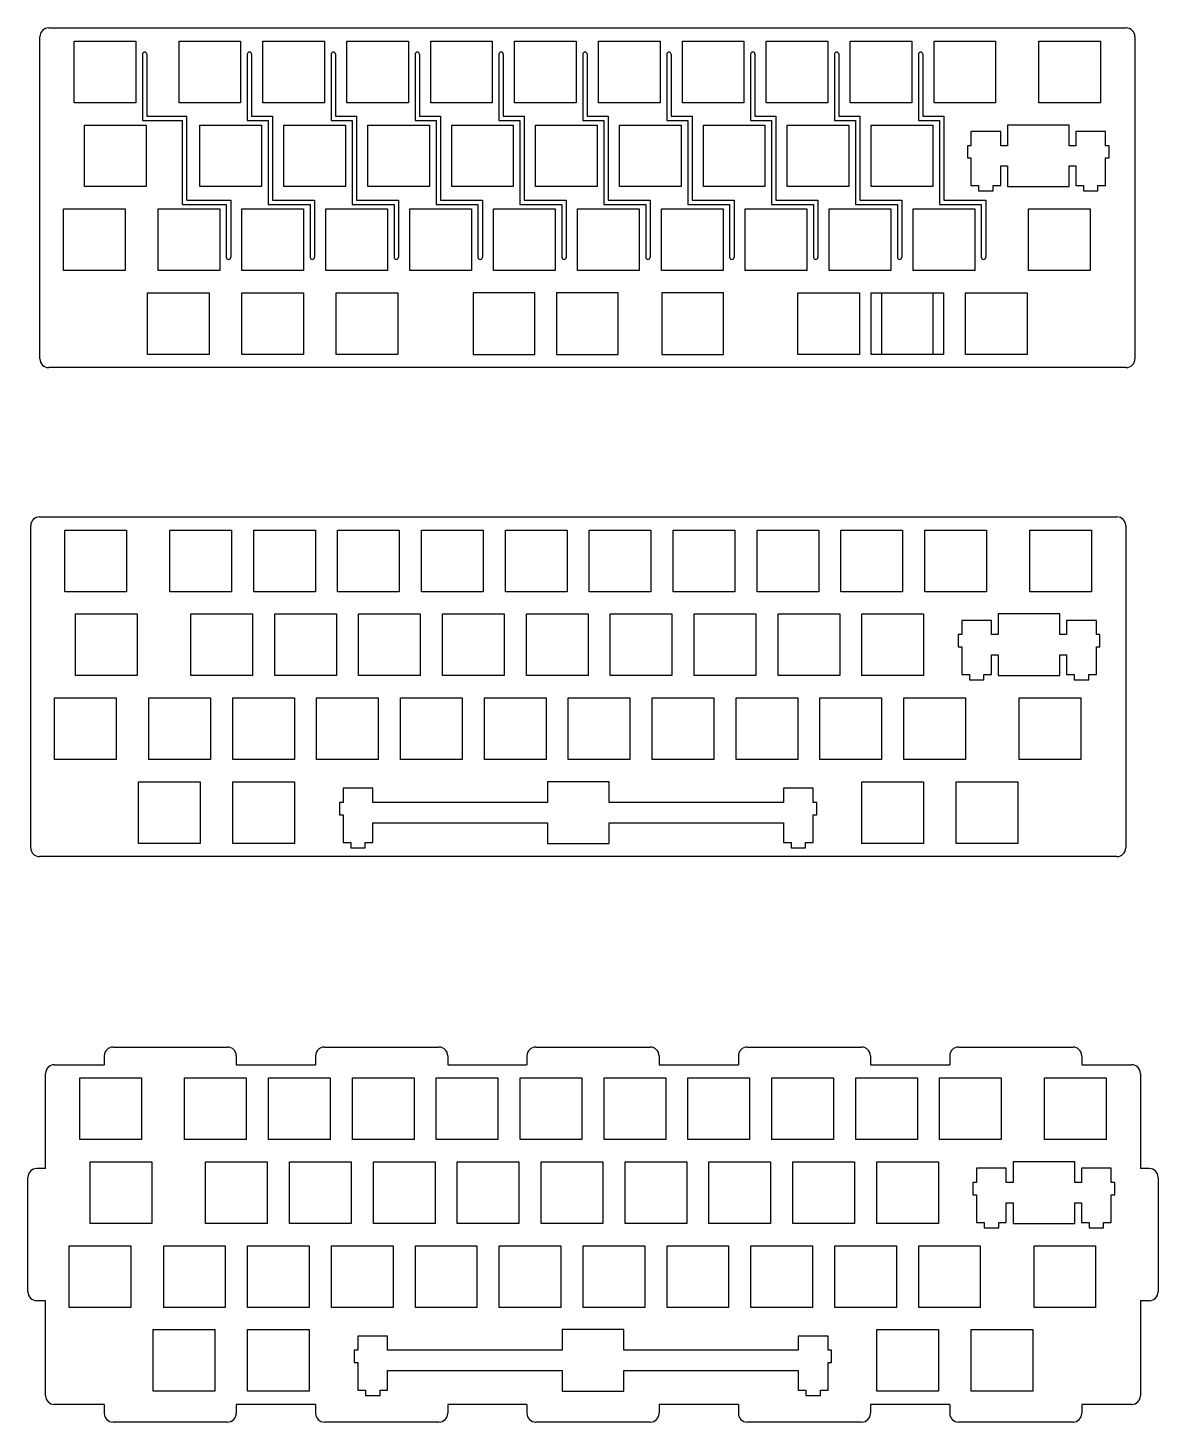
# Model space of a CAD drawing. Extents: x -8 to 251, y -550 to 186.
# Drawn here: x -7.8 to 248.9, y -550.4 to -233.8 of the extents above; entities that cross this region are included whole.
import ezdxf

# ---------------------------------------------------------------- set-up
doc = ezdxf.new("R2010")
doc.units = 0
doc.header["$MEASUREMENT"] = 0

msp = doc.modelspace()

# ---------------------------------------------------------------- linework, layer by layer
at = {"color": 0}
for p, q in [((-3.07, -233.78), (241.59, -233.78)), ((-5.07, -308.92), (-5.07, -235.78)), ((2.71, -236.78), (16.71, -236.78)), ((2.71, -250.77), (2.71, -236.78)), ((16.71, -236.78), (16.71, -250.77)), ((26.53, -236.78), (40.52, -236.78)), ((26.53, -250.77), (26.53, -236.78)), ((40.52, -236.78), (40.52, -250.77)), ((45.58, -236.78), (59.57, -236.78)), ((45.58, -250.77), (45.58, -236.78)), ((59.57, -236.78), (59.57, -250.77)), ((64.63, -236.78), (78.62, -236.78)), ((64.63, -250.77), (64.63, -236.78)), ((78.62, -236.78), (78.62, -250.77)), ((83.68, -236.78), (97.67, -236.78)), ((83.68, -250.77), (83.68, -236.78)), ((97.67, -236.78), (97.67, -250.77)), ((102.73, -236.78), (116.72, -236.78)), ((102.73, -250.77), (102.73, -236.78)), ((116.72, -236.78), (116.72, -250.77)), ((121.78, -236.78), (135.77, -236.78)), ((121.78, -250.77), (121.78, -236.78)), ((135.77, -236.78), (135.77, -250.77)), ((140.83, -236.78), (154.82, -236.78)), ((140.83, -250.77), (140.83, -236.78)), ((154.82, -236.78), (154.82, -250.77)), ((159.88, -236.78), (173.87, -236.78)), ((159.88, -250.77), (159.88, -236.78)), ((173.87, -236.78), (173.87, -250.77)), ((178.93, -236.78), (192.92, -236.78)), ((178.93, -250.77), (178.93, -236.78)), ((192.92, -236.78), (192.92, -250.77)), ((197.98, -236.78), (211.97, -236.78)), ((197.98, -250.77), (197.98, -236.78)), ((211.97, -236.78), (211.97, -250.77)), ((221.79, -236.78), (235.79, -236.78)), ((221.79, -250.77), (221.79, -236.78)), ((235.79, -236.78), (235.79, -250.77)), ((243.59, -235.78), (243.59, -308.92)), ((18.21, -239.78), (18.21, -254.83)), ((19.21, -239.78), (19.21, -253.83)), ((42.02, -239.78), (42.02, -254.83)), ((43.02, -239.78), (43.02, -253.83)), ((61.07, -239.78), (61.07, -254.83)), ((62.07, -239.78), (62.07, -253.83)), ((80.12, -239.78), (80.12, -254.83)), ((81.12, -239.78), (81.12, -253.83)), ((99.17, -239.78), (99.17, -254.83)), ((100.17, -239.78), (100.17, -253.83)), ((118.22, -239.78), (118.22, -254.83)), ((119.22, -239.78), (119.22, -253.83)), ((137.27, -239.78), (137.27, -254.83)), ((138.27, -239.78), (138.27, -253.83)), ((156.32, -239.78), (156.32, -254.83)), ((157.32, -239.78), (157.32, -253.83)), ((175.37, -239.78), (175.37, -254.83)), ((176.37, -239.78), (176.37, -253.83)), ((194.42, -239.78), (194.42, -254.83)), ((195.42, -239.78), (195.42, -253.83)), ((16.71, -250.77), (2.71, -250.77)), ((40.52, -250.77), (26.53, -250.77)), ((59.57, -250.77), (45.58, -250.77)), ((78.62, -250.77), (64.63, -250.77)), ((97.67, -250.77), (83.68, -250.77)), ((116.72, -250.77), (102.73, -250.77)), ((135.77, -250.77), (121.78, -250.77)), ((154.82, -250.77), (140.83, -250.77)), ((173.87, -250.77), (159.88, -250.77)), ((192.92, -250.77), (178.93, -250.77)), ((211.97, -250.77), (197.98, -250.77)), ((235.79, -250.77), (221.79, -250.77)), ((5.09, -255.83), (19.09, -255.83)), ((5.09, -269.82), (5.09, -255.83)), ((18.21, -254.83), (27.29, -254.83)), ((19.09, -255.83), (19.09, -269.82)), ((19.21, -253.83), (28.29, -253.83)), ((27.29, -273.88), (27.29, -254.83)), ((28.29, -272.88), (28.29, -253.83)), ((31.29, -255.83), (45.29, -255.83)), ((31.29, -269.82), (31.29, -255.83)), ((42.02, -254.83), (46.79, -254.83)), ((43.02, -253.83), (47.79, -253.83)), ((45.29, -255.83), (45.29, -269.82)), ((46.79, -254.83), (46.79, -273.88)), ((47.79, -253.83), (47.79, -272.88)), ((50.34, -255.83), (64.34, -255.83)), ((50.34, -269.82), (50.34, -255.83)), ((61.07, -254.83), (65.84, -254.83)), ((62.07, -253.83), (66.84, -253.83)), ((64.34, -255.83), (64.34, -269.82)), ((65.84, -254.83), (65.84, -273.88)), ((66.84, -253.83), (66.84, -272.88)), ((69.39, -255.83), (83.39, -255.83)), ((69.39, -269.82), (69.39, -255.83)), ((80.12, -254.83), (84.89, -254.83)), ((81.12, -253.83), (85.89, -253.83)), ((83.39, -255.83), (83.39, -269.82)), ((84.89, -254.83), (84.89, -273.88)), ((85.89, -253.83), (85.89, -272.88)), ((88.44, -255.83), (102.44, -255.83)), ((88.44, -269.82), (88.44, -255.83)), ((99.17, -254.83), (103.94, -254.83)), ((100.17, -253.83), (104.94, -253.83)), ((102.44, -255.83), (102.44, -269.82)), ((103.94, -254.83), (103.94, -273.88)), ((104.94, -253.83), (104.94, -272.88)), ((107.49, -255.83), (121.49, -255.83)), ((107.49, -269.82), (107.49, -255.83)), ((118.22, -254.83), (122.99, -254.83)), ((119.22, -253.83), (123.99, -253.83)), ((121.49, -255.83), (121.49, -269.82)), ((122.99, -254.83), (122.99, -273.88)), ((123.99, -253.83), (123.99, -272.88)), ((126.54, -255.83), (140.54, -255.83)), ((126.54, -269.82), (126.54, -255.83)), ((137.27, -254.83), (142.04, -254.83)), ((138.27, -253.83), (143.04, -253.83)), ((140.54, -255.83), (140.54, -269.82)), ((142.04, -254.83), (142.04, -273.88)), ((143.04, -253.83), (143.04, -272.88)), ((145.59, -255.83), (159.59, -255.83)), ((145.59, -269.82), (145.59, -255.83)), ((156.32, -254.83), (161.09, -254.83)), ((157.32, -253.83), (162.09, -253.83)), ((159.59, -255.83), (159.59, -269.82)), ((161.09, -254.83), (161.09, -273.88)), ((162.09, -253.83), (162.09, -272.88)), ((164.64, -255.83), (178.64, -255.83)), ((164.64, -269.82), (164.64, -255.83)), ((175.37, -254.83), (180.14, -254.83)), ((176.37, -253.83), (181.14, -253.83)), ((178.64, -255.83), (178.64, -269.82)), ((180.14, -254.83), (180.14, -273.88)), ((181.14, -253.83), (181.14, -272.88)), ((183.69, -255.83), (197.69, -255.83)), ((183.69, -269.82), (183.69, -255.83)), ((194.42, -254.83), (199.19, -254.83)), ((195.42, -253.83), (200.19, -253.83)), ((197.69, -255.83), (197.69, -269.82)), ((199.19, -254.83), (199.19, -273.88)), ((200.19, -253.83), (200.19, -272.88)), ((214.64, -255.83), (214.64, -260.53)), ((228.64, -255.83), (214.64, -255.83)), ((228.64, -260.53), (228.64, -255.83)), ((213.12, -257.3), (206.37, -257.3)), ((206.37, -257.3), (206.37, -260.53)), ((213.12, -260.53), (213.12, -257.3)), ((236.92, -257.3), (230.17, -257.3)), ((230.17, -257.3), (230.17, -260.53)), ((236.92, -260.53), (236.92, -257.3)), ((206.37, -260.53), (205.54, -260.53)), ((205.54, -260.53), (205.54, -263.32)), ((214.64, -260.53), (213.12, -260.53)), ((230.17, -260.53), (228.64, -260.53)), ((237.74, -260.53), (236.92, -260.53)), ((237.74, -263.32), (237.74, -260.53)), ((205.54, -263.32), (206.37, -263.32)), ((206.37, -263.32), (206.37, -269.59)), ((213.12, -269.59), (213.12, -265.13)), ((213.12, -265.13), (214.64, -265.13)), ((214.64, -265.13), (214.64, -269.82)), ((228.64, -269.82), (228.64, -265.13)), ((228.64, -265.13), (230.17, -265.13)), ((230.17, -265.13), (230.17, -269.59)), ((236.92, -269.59), (236.92, -263.32)), ((236.92, -263.32), (237.74, -263.32)), ((19.09, -269.82), (5.09, -269.82)), ((45.29, -269.82), (31.29, -269.82)), ((64.34, -269.82), (50.34, -269.82)), ((83.39, -269.82), (69.39, -269.82)), ((102.44, -269.82), (88.44, -269.82)), ((121.49, -269.82), (107.49, -269.82)), ((140.54, -269.82), (126.54, -269.82)), ((159.59, -269.82), (145.59, -269.82)), ((178.64, -269.82), (164.64, -269.82)), ((197.69, -269.82), (183.69, -269.82)), ((206.37, -269.59), (208.09, -269.59)), ((208.09, -269.59), (208.09, -270.79)), ((208.09, -270.79), (211.39, -270.79)), ((211.39, -270.79), (211.39, -269.59)), ((211.39, -269.59), (213.12, -269.59)), ((214.64, -269.82), (228.64, -269.82)), ((230.17, -269.59), (231.89, -269.59)), ((231.89, -269.59), (231.89, -270.79)), ((231.89, -270.79), (235.19, -270.79)), ((235.19, -270.79), (235.19, -269.59)), ((235.19, -269.59), (236.92, -269.59)), ((0.33, -274.88), (14.33, -274.88)), ((0.33, -288.87), (0.33, -274.88)), ((14.33, -274.88), (14.33, -288.87)), ((21.76, -274.88), (35.76, -274.88)), ((21.76, -288.87), (21.76, -274.88)), ((27.29, -273.88), (37.26, -273.88)), ((28.29, -272.88), (38.26, -272.88)), ((35.76, -274.88), (35.76, -288.87)), ((37.26, -273.88), (37.26, -285.87)), ((38.26, -272.88), (38.26, -285.87)), ((40.81, -274.88), (54.81, -274.88)), ((40.81, -288.87), (40.81, -274.88)), ((46.79, -273.88), (56.31, -273.88)), ((47.79, -272.88), (57.31, -272.88)), ((54.81, -274.88), (54.81, -288.87)), ((56.31, -273.88), (56.31, -285.87)), ((57.31, -272.88), (57.31, -285.87)), ((59.86, -274.88), (73.86, -274.88)), ((59.86, -288.87), (59.86, -274.88)), ((65.84, -273.88), (75.36, -273.88)), ((66.84, -272.88), (76.36, -272.88)), ((73.86, -274.88), (73.86, -288.87)), ((75.36, -273.88), (75.36, -285.87)), ((76.36, -272.88), (76.36, -285.87)), ((78.91, -274.88), (92.91, -274.88)), ((78.91, -288.87), (78.91, -274.88)), ((84.89, -273.88), (94.41, -273.88)), ((85.89, -272.88), (95.41, -272.88)), ((92.91, -274.88), (92.91, -288.87)), ((94.41, -273.88), (94.41, -285.87)), ((95.41, -272.88), (95.41, -285.87)), ((97.96, -274.88), (111.96, -274.88)), ((97.96, -288.87), (97.96, -274.88)), ((103.94, -273.88), (113.46, -273.88)), ((104.94, -272.88), (114.46, -272.88)), ((111.96, -274.88), (111.96, -288.87)), ((113.46, -273.88), (113.46, -285.87)), ((114.46, -272.88), (114.46, -285.87)), ((117.01, -274.88), (131.01, -274.88)), ((117.01, -288.87), (117.01, -274.88)), ((122.99, -273.88), (132.51, -273.88)), ((123.99, -272.88), (133.51, -272.88)), ((131.01, -274.88), (131.01, -288.87)), ((132.51, -273.88), (132.51, -285.87)), ((133.51, -272.88), (133.51, -285.87)), ((136.06, -274.88), (150.06, -274.88)), ((136.06, -288.87), (136.06, -274.88)), ((142.04, -273.88), (151.56, -273.88)), ((143.04, -272.88), (152.56, -272.88)), ((150.06, -274.88), (150.06, -288.87)), ((151.56, -273.88), (151.56, -285.87)), ((152.56, -272.88), (152.56, -285.87)), ((155.11, -274.88), (169.11, -274.88)), ((155.11, -288.87), (155.11, -274.88)), ((161.09, -273.88), (170.61, -273.88)), ((162.09, -272.88), (171.61, -272.88)), ((169.11, -274.88), (169.11, -288.87)), ((170.61, -273.88), (170.61, -285.87)), ((171.61, -272.88), (171.61, -285.87)), ((174.16, -274.88), (188.16, -274.88)), ((174.16, -288.87), (174.16, -274.88)), ((180.14, -273.88), (189.66, -273.88)), ((181.14, -272.88), (190.66, -272.88)), ((188.16, -274.88), (188.16, -288.87)), ((189.66, -273.88), (189.66, -285.87)), ((190.66, -272.88), (190.66, -285.87)), ((193.21, -274.88), (207.21, -274.88)), ((193.21, -288.87), (193.21, -274.88)), ((199.19, -273.88), (208.71, -273.88)), ((200.19, -272.88), (209.71, -272.88)), ((207.21, -274.88), (207.21, -288.87)), ((208.71, -273.88), (208.71, -285.87)), ((209.71, -272.88), (209.71, -285.87)), ((219.41, -274.88), (233.41, -274.88)), ((219.41, -288.87), (219.41, -274.88)), ((233.41, -274.88), (233.41, -288.87)), ((14.33, -288.87), (0.33, -288.87)), ((35.76, -288.87), (21.76, -288.87)), ((54.81, -288.87), (40.81, -288.87)), ((73.86, -288.87), (59.86, -288.87)), ((92.91, -288.87), (78.91, -288.87)), ((111.96, -288.87), (97.96, -288.87)), ((131.01, -288.87), (117.01, -288.87)), ((150.06, -288.87), (136.06, -288.87)), ((169.11, -288.87), (155.11, -288.87)), ((188.16, -288.87), (174.16, -288.87)), ((207.21, -288.87), (193.21, -288.87)), ((233.41, -288.87), (219.41, -288.87)), ((19.38, -293.93), (33.38, -293.93)), ((19.38, -307.92), (19.38, -293.93)), ((33.38, -293.93), (33.38, -307.92)), ((40.81, -293.93), (54.81, -293.93)), ((40.81, -307.92), (40.81, -293.93)), ((54.81, -293.93), (54.81, -307.92)), ((62.24, -293.93), (76.24, -293.93)), ((62.24, -307.92), (62.24, -293.93)), ((76.24, -293.93), (76.24, -307.92)), ((93.3, -293.93), (93.3, -307.92)), ((107.29, -293.93), (93.3, -293.93)), ((107.29, -307.92), (107.29, -293.93)), ((112.25, -293.93), (112.25, -307.92)), ((126.25, -293.93), (112.25, -293.93)), ((126.25, -307.92), (126.25, -293.93)), ((136.16, -293.93), (136.16, -307.92)), ((150.16, -293.93), (136.16, -293.93)), ((150.16, -307.92), (150.16, -293.93)), ((167.02, -293.93), (181.02, -293.93)), ((167.02, -307.92), (167.02, -293.93)), ((181.02, -293.93), (181.02, -307.92)), ((183.69, -293.93), (197.69, -293.93)), ((183.69, -307.92), (183.69, -293.93)), ((186.16, -293.93), (200.16, -293.93)), ((186.16, -307.92), (186.16, -293.93)), ((197.69, -293.93), (197.69, -307.92)), ((200.16, -293.93), (200.16, -307.92)), ((205.12, -293.93), (219.12, -293.93)), ((205.12, -307.92), (205.12, -293.93)), ((219.12, -293.93), (219.12, -307.92)), ((33.38, -307.92), (19.38, -307.92)), ((54.81, -307.92), (40.81, -307.92)), ((76.24, -307.92), (62.24, -307.92)), ((93.3, -307.92), (107.29, -307.92)), ((112.25, -307.92), (126.25, -307.92)), ((136.16, -307.92), (150.16, -307.92)), ((181.02, -307.92), (167.02, -307.92)), ((197.69, -307.92), (183.69, -307.92)), ((200.16, -307.92), (186.16, -307.92)), ((219.12, -307.92), (205.12, -307.92)), ((241.59, -310.92), (-3.07, -310.92)), ((-5.15, -344.81), (239.51, -344.81)), ((-7.15, -419.95), (-7.15, -346.81)), ((0.63, -347.81), (14.63, -347.81)), ((0.63, -361.8), (0.63, -347.81)), ((14.63, -347.81), (14.63, -361.8)), ((24.45, -347.81), (38.44, -347.81)), ((24.45, -361.8), (24.45, -347.81)), ((38.44, -347.81), (38.44, -361.8)), ((43.5, -347.81), (57.49, -347.81)), ((43.5, -361.8), (43.5, -347.81)), ((57.49, -347.81), (57.49, -361.8)), ((62.55, -347.81), (76.54, -347.81)), ((62.55, -361.8), (62.55, -347.81)), ((76.54, -347.81), (76.54, -361.8)), ((81.6, -347.81), (95.59, -347.81)), ((81.6, -361.8), (81.6, -347.81)), ((95.59, -347.81), (95.59, -361.8)), ((100.65, -347.81), (114.64, -347.81)), ((100.65, -361.8), (100.65, -347.81)), ((114.64, -347.81), (114.64, -361.8)), ((119.7, -347.81), (133.69, -347.81)), ((119.7, -361.8), (119.7, -347.81)), ((133.69, -347.81), (133.69, -361.8)), ((138.75, -347.81), (152.74, -347.81)), ((138.75, -361.8), (138.75, -347.81)), ((152.74, -347.81), (152.74, -361.8)), ((157.8, -347.81), (171.79, -347.81)), ((157.8, -361.8), (157.8, -347.81)), ((171.79, -347.81), (171.79, -361.8)), ((176.85, -347.81), (190.84, -347.81)), ((176.85, -361.8), (176.85, -347.81)), ((190.84, -347.81), (190.84, -361.8)), ((195.9, -347.81), (209.89, -347.81)), ((195.9, -361.8), (195.9, -347.81)), ((209.89, -347.81), (209.89, -361.8)), ((219.71, -347.81), (233.71, -347.81)), ((219.71, -361.8), (219.71, -347.81)), ((233.71, -347.81), (233.71, -361.8)), ((241.51, -346.81), (241.51, -419.95)), ((14.63, -361.8), (0.63, -361.8)), ((38.44, -361.8), (24.45, -361.8)), ((57.49, -361.8), (43.5, -361.8)), ((76.54, -361.8), (62.55, -361.8)), ((95.59, -361.8), (81.6, -361.8)), ((114.64, -361.8), (100.65, -361.8)), ((133.69, -361.8), (119.7, -361.8)), ((152.74, -361.8), (138.75, -361.8)), ((171.79, -361.8), (157.8, -361.8)), ((190.84, -361.8), (176.85, -361.8)), ((209.89, -361.8), (195.9, -361.8)), ((233.71, -361.8), (219.71, -361.8)), ((3.01, -366.86), (17.01, -366.86)), ((3.01, -380.85), (3.01, -366.86)), ((17.01, -366.86), (17.01, -380.85)), ((29.21, -366.86), (43.21, -366.86)), ((29.21, -380.85), (29.21, -366.86)), ((43.21, -366.86), (43.21, -380.85)), ((48.26, -366.86), (62.26, -366.86)), ((48.26, -380.85), (48.26, -366.86)), ((62.26, -366.86), (62.26, -380.85)), ((67.31, -366.86), (81.31, -366.86)), ((67.31, -380.85), (67.31, -366.86)), ((81.31, -366.86), (81.31, -380.85)), ((86.36, -366.86), (100.36, -366.86)), ((86.36, -380.85), (86.36, -366.86)), ((100.36, -366.86), (100.36, -380.85)), ((105.41, -366.86), (119.41, -366.86)), ((105.41, -380.85), (105.41, -366.86)), ((119.41, -366.86), (119.41, -380.85)), ((124.46, -366.86), (138.46, -366.86)), ((124.46, -380.85), (124.46, -366.86)), ((138.46, -366.86), (138.46, -380.85)), ((143.51, -366.86), (157.51, -366.86)), ((143.51, -380.85), (143.51, -366.86)), ((157.51, -366.86), (157.51, -380.85)), ((162.56, -366.86), (176.56, -366.86)), ((162.56, -380.85), (162.56, -366.86)), ((176.56, -366.86), (176.56, -380.85)), ((181.61, -366.86), (195.61, -366.86)), ((181.61, -380.85), (181.61, -366.86)), ((195.61, -366.86), (195.61, -380.85)), ((212.56, -366.86), (212.56, -371.56)), ((226.56, -366.86), (212.56, -366.86)), ((226.56, -371.56), (226.56, -366.86)), ((211.04, -368.33), (204.29, -368.33)), ((204.29, -368.33), (204.29, -371.56)), ((211.04, -371.56), (211.04, -368.33)), ((234.84, -368.33), (228.09, -368.33)), ((228.09, -368.33), (228.09, -371.56)), ((234.84, -371.56), (234.84, -368.33)), ((204.29, -371.56), (203.46, -371.56)), ((203.46, -371.56), (203.46, -374.35)), ((212.56, -371.56), (211.04, -371.56)), ((228.09, -371.56), (226.56, -371.56)), ((235.66, -371.56), (234.84, -371.56)), ((235.66, -374.35), (235.66, -371.56)), ((203.46, -374.35), (204.29, -374.35)), ((204.29, -374.35), (204.29, -380.62)), ((211.04, -380.62), (211.04, -376.16)), ((211.04, -376.16), (212.56, -376.16)), ((212.56, -376.16), (212.56, -380.85)), ((226.56, -380.85), (226.56, -376.16)), ((226.56, -376.16), (228.09, -376.16)), ((228.09, -376.16), (228.09, -380.62)), ((234.84, -380.62), (234.84, -374.35)), ((234.84, -374.35), (235.66, -374.35)), ((17.01, -380.85), (3.01, -380.85)), ((43.21, -380.85), (29.21, -380.85)), ((62.26, -380.85), (48.26, -380.85)), ((81.31, -380.85), (67.31, -380.85)), ((100.36, -380.85), (86.36, -380.85)), ((119.41, -380.85), (105.41, -380.85)), ((138.46, -380.85), (124.46, -380.85)), ((157.51, -380.85), (143.51, -380.85)), ((176.56, -380.85), (162.56, -380.85)), ((195.61, -380.85), (181.61, -380.85)), ((204.29, -380.62), (206.01, -380.62)), ((206.01, -380.62), (206.01, -381.83)), ((206.01, -381.83), (209.31, -381.83)), ((209.31, -381.83), (209.31, -380.62)), ((209.31, -380.62), (211.04, -380.62)), ((212.56, -380.85), (226.56, -380.85)), ((228.09, -380.62), (229.81, -380.62)), ((229.81, -380.62), (229.81, -381.83)), ((229.81, -381.83), (233.11, -381.83)), ((233.11, -381.83), (233.11, -380.62)), ((233.11, -380.62), (234.84, -380.62)), ((-1.75, -385.91), (12.25, -385.91)), ((-1.75, -399.91), (-1.75, -385.91)), ((12.25, -385.91), (12.25, -399.91)), ((19.68, -385.91), (33.68, -385.91)), ((19.68, -399.91), (19.68, -385.91)), ((33.68, -385.91), (33.68, -399.91)), ((38.73, -385.91), (52.73, -385.91)), ((38.73, -399.91), (38.73, -385.91)), ((52.73, -385.91), (52.73, -399.91)), ((57.78, -385.91), (71.78, -385.91)), ((57.78, -399.91), (57.78, -385.91)), ((71.78, -385.91), (71.78, -399.91)), ((76.83, -385.91), (90.83, -385.91)), ((76.83, -399.91), (76.83, -385.91)), ((90.83, -385.91), (90.83, -399.91)), ((95.88, -385.91), (109.88, -385.91)), ((95.88, -399.91), (95.88, -385.91)), ((109.88, -385.91), (109.88, -399.91)), ((114.93, -385.91), (128.93, -385.91)), ((114.93, -399.91), (114.93, -385.91)), ((128.93, -385.91), (128.93, -399.91)), ((133.98, -385.91), (147.98, -385.91)), ((133.98, -399.91), (133.98, -385.91)), ((147.98, -385.91), (147.98, -399.91)), ((153.03, -385.91), (167.03, -385.91)), ((153.03, -399.91), (153.03, -385.91)), ((167.03, -385.91), (167.03, -399.91)), ((172.08, -385.91), (186.08, -385.91)), ((172.08, -399.91), (172.08, -385.91)), ((186.08, -385.91), (186.08, -399.91)), ((191.13, -385.91), (205.13, -385.91)), ((191.13, -399.91), (191.13, -385.91)), ((205.13, -385.91), (205.13, -399.91)), ((217.33, -385.91), (231.33, -385.91)), ((217.33, -399.91), (217.33, -385.91)), ((231.33, -385.91), (231.33, -399.91)), ((12.25, -399.91), (-1.75, -399.91)), ((33.68, -399.91), (19.68, -399.91)), ((52.73, -399.91), (38.73, -399.91)), ((71.78, -399.91), (57.78, -399.91)), ((90.83, -399.91), (76.83, -399.91)), ((109.88, -399.91), (95.88, -399.91)), ((128.93, -399.91), (114.93, -399.91)), ((147.98, -399.91), (133.98, -399.91)), ((167.03, -399.91), (153.03, -399.91)), ((186.08, -399.91), (172.08, -399.91)), ((205.13, -399.91), (191.13, -399.91)), ((231.33, -399.91), (217.33, -399.91)), ((17.3, -404.96), (31.3, -404.96)), ((17.3, -418.95), (17.3, -404.96)), ((31.3, -404.96), (31.3, -418.95)), ((38.73, -404.96), (52.73, -404.96)), ((38.73, -418.95), (38.73, -404.96)), ((52.73, -404.96), (52.73, -418.95)), ((110.17, -404.96), (110.17, -409.66)), ((124.17, -404.96), (110.17, -404.96)), ((124.17, -409.66), (124.17, -404.96)), ((181.61, -404.96), (195.61, -404.96)), ((181.61, -418.95), (181.61, -404.96)), ((195.61, -404.96), (195.61, -418.95)), ((203.04, -404.96), (217.04, -404.96)), ((203.04, -418.95), (203.04, -404.96)), ((217.04, -404.96), (217.04, -418.95)), ((70.54, -406.43), (63.79, -406.43)), ((63.79, -406.43), (63.79, -409.66)), ((70.54, -409.66), (70.54, -406.43)), ((170.54, -406.43), (163.8, -406.43)), ((163.8, -406.43), (163.8, -409.66)), ((170.54, -409.66), (170.54, -406.43)), ((63.79, -409.66), (62.97, -409.66)), ((62.97, -409.66), (62.97, -412.45)), ((110.17, -409.66), (70.54, -409.66)), ((163.8, -409.66), (124.17, -409.66)), ((171.37, -409.66), (170.54, -409.66)), ((171.37, -412.45), (171.37, -409.66)), ((62.97, -412.45), (63.79, -412.45)), ((63.79, -412.45), (63.79, -418.72)), ((70.54, -418.72), (70.54, -414.26)), ((70.54, -414.26), (110.17, -414.26)), ((110.17, -414.26), (110.17, -418.95)), ((124.17, -418.95), (124.17, -414.26)), ((124.17, -414.26), (163.8, -414.26)), ((163.8, -414.26), (163.8, -418.72)), ((170.54, -418.72), (170.54, -412.45)), ((170.54, -412.45), (171.37, -412.45)), ((31.3, -418.95), (17.3, -418.95)), ((52.73, -418.95), (38.73, -418.95)), ((63.79, -418.72), (65.52, -418.72)), ((65.52, -418.72), (65.52, -419.93)), ((65.52, -419.93), (68.82, -419.93)), ((68.82, -419.93), (68.82, -418.72)), ((68.82, -418.72), (70.54, -418.72)), ((110.17, -418.95), (124.17, -418.95)), ((163.8, -418.72), (165.52, -418.72)), ((165.52, -418.72), (165.52, -419.93)), ((165.52, -419.93), (168.82, -419.93)), ((168.82, -419.93), (168.82, -418.72)), ((168.82, -418.72), (170.54, -418.72)), ((195.61, -418.95), (181.61, -418.95)), ((217.04, -418.95), (203.04, -418.95)), ((239.51, -421.95), (-5.15, -421.95)), ((11.54, -465.22), (37.54, -465.22)), ((59.54, -465.22), (85.54, -465.22)), ((107.54, -465.22), (133.54, -465.22)), ((155.54, -465.22), (181.54, -465.22)), ((203.54, -465.22), (229.54, -465.22)), ((9.54, -467.22), (9.54, -469.22)), ((39.54, -467.22), (39.54, -469.22)), ((57.54, -467.22), (57.54, -469.22)), ((87.54, -467.22), (87.54, -469.22)), ((105.54, -467.22), (105.54, -469.22)), ((135.54, -467.22), (135.54, -469.22)), ((153.54, -467.22), (153.54, -469.22)), ((183.54, -467.22), (183.54, -469.22)), ((201.54, -467.22), (201.54, -469.22)), ((231.54, -467.22), (231.54, -469.22)), ((-3.79, -492.8), (-3.79, -471.22)), ((-1.79, -469.22), (9.54, -469.22)), ((39.54, -469.22), (57.54, -469.22)), ((87.54, -469.22), (105.54, -469.22)), ((135.54, -469.22), (153.54, -469.22)), ((183.54, -469.22), (201.54, -469.22)), ((231.54, -469.22), (242.86, -469.22)), ((244.86, -471.22), (244.86, -492.8)), ((3.99, -472.22), (17.99, -472.22)), ((3.99, -486.22), (3.99, -472.22)), ((17.99, -472.22), (17.99, -486.22)), ((27.8, -472.22), (41.8, -472.22)), ((27.8, -486.22), (27.8, -472.22)), ((41.8, -472.22), (41.8, -486.22)), ((46.85, -472.22), (60.85, -472.22)), ((46.85, -486.22), (46.85, -472.22)), ((60.85, -472.22), (60.85, -486.22)), ((65.9, -472.22), (79.9, -472.22)), ((65.9, -486.22), (65.9, -472.22)), ((79.9, -472.22), (79.9, -486.22)), ((84.95, -472.22), (98.95, -472.22)), ((84.95, -486.22), (84.95, -472.22)), ((98.95, -472.22), (98.95, -486.22)), ((104, -472.22), (118, -472.22)), ((104, -486.22), (104, -472.22)), ((118, -472.22), (118, -486.22)), ((123.05, -472.22), (137.05, -472.22)), ((123.05, -486.22), (123.05, -472.22)), ((137.05, -472.22), (137.05, -486.22)), ((142.1, -472.22), (156.1, -472.22)), ((142.1, -486.22), (142.1, -472.22)), ((156.1, -472.22), (156.1, -486.22)), ((161.15, -472.22), (175.15, -472.22)), ((161.15, -486.22), (161.15, -472.22)), ((175.15, -472.22), (175.15, -486.22)), ((180.2, -472.22), (194.2, -472.22)), ((180.2, -486.22), (180.2, -472.22)), ((194.2, -472.22), (194.2, -486.22)), ((199.25, -472.22), (213.25, -472.22)), ((199.25, -486.22), (199.25, -472.22)), ((213.25, -472.22), (213.25, -486.22)), ((223.06, -472.22), (237.06, -472.22)), ((223.06, -486.22), (223.06, -472.22)), ((237.06, -472.22), (237.06, -486.22)), ((17.99, -486.22), (3.99, -486.22)), ((41.8, -486.22), (27.8, -486.22)), ((60.85, -486.22), (46.85, -486.22)), ((79.9, -486.22), (65.9, -486.22)), ((98.95, -486.22), (84.95, -486.22)), ((118, -486.22), (104, -486.22)), ((137.05, -486.22), (123.05, -486.22)), ((156.1, -486.22), (142.1, -486.22)), ((175.15, -486.22), (161.15, -486.22)), ((194.2, -486.22), (180.2, -486.22)), ((213.25, -486.22), (199.25, -486.22)), ((237.06, -486.22), (223.06, -486.22)), ((-3.79, -492.8), (-5.79, -492.8)), ((6.37, -491.27), (20.37, -491.27)), ((6.37, -505.27), (6.37, -491.27)), ((20.37, -491.27), (20.37, -505.27)), ((32.56, -491.27), (46.56, -491.27)), ((32.56, -505.27), (32.56, -491.27)), ((46.56, -491.27), (46.56, -505.27)), ((51.61, -491.27), (65.61, -491.27)), ((51.61, -505.27), (51.61, -491.27)), ((65.61, -491.27), (65.61, -505.27)), ((70.66, -491.27), (84.66, -491.27)), ((70.66, -505.27), (70.66, -491.27)), ((84.66, -491.27), (84.66, -505.27)), ((89.71, -491.27), (103.71, -491.27)), ((89.71, -505.27), (89.71, -491.27)), ((103.71, -491.27), (103.71, -505.27)), ((108.76, -491.27), (122.76, -491.27)), ((108.76, -505.27), (108.76, -491.27)), ((122.76, -491.27), (122.76, -505.27)), ((127.81, -491.27), (141.81, -491.27)), ((127.81, -505.27), (127.81, -491.27)), ((141.81, -491.27), (141.81, -505.27)), ((146.86, -491.27), (160.86, -491.27)), ((146.86, -505.27), (146.86, -491.27)), ((160.86, -491.27), (160.86, -505.27)), ((165.91, -491.27), (179.91, -491.27)), ((165.91, -505.27), (165.91, -491.27)), ((179.91, -491.27), (179.91, -505.27)), ((184.96, -491.27), (198.96, -491.27)), ((184.96, -505.27), (184.96, -491.27)), ((198.96, -491.27), (198.96, -505.27)), ((214.39, -492.74), (207.64, -492.74)), ((207.64, -492.74), (207.64, -495.97)), ((214.39, -495.97), (214.39, -492.74)), ((215.92, -491.27), (215.92, -495.97)), ((229.92, -491.27), (215.92, -491.27)), ((229.92, -495.97), (229.92, -491.27)), ((238.19, -492.74), (231.44, -492.74)), ((231.44, -492.74), (231.44, -495.97)), ((238.19, -495.97), (238.19, -492.74)), ((246.86, -492.8), (244.86, -492.8)), ((-7.79, -520.8), (-7.79, -494.8)), ((207.64, -495.97), (206.82, -495.97)), ((206.82, -495.97), (206.82, -498.77)), ((215.92, -495.97), (214.39, -495.97)), ((231.44, -495.97), (229.92, -495.97)), ((239.02, -495.97), (238.19, -495.97)), ((239.02, -498.77), (239.02, -495.97)), ((248.86, -494.8), (248.86, -520.8)), ((206.82, -498.77), (207.64, -498.77)), ((207.64, -498.77), (207.64, -505.04)), ((238.19, -505.04), (238.19, -498.77)), ((238.19, -498.77), (239.02, -498.77)), ((214.39, -505.04), (214.39, -500.57)), ((214.39, -500.57), (215.92, -500.57)), ((215.92, -500.57), (215.92, -505.27)), ((229.92, -505.27), (229.92, -500.57)), ((229.92, -500.57), (231.44, -500.57)), ((231.44, -500.57), (231.44, -505.04)), ((20.37, -505.27), (6.37, -505.27)), ((46.56, -505.27), (32.56, -505.27)), ((65.61, -505.27), (51.61, -505.27)), ((84.66, -505.27), (70.66, -505.27)), ((103.71, -505.27), (89.71, -505.27)), ((122.76, -505.27), (108.76, -505.27)), ((141.81, -505.27), (127.81, -505.27)), ((160.86, -505.27), (146.86, -505.27)), ((179.91, -505.27), (165.91, -505.27)), ((198.96, -505.27), (184.96, -505.27)), ((207.64, -505.04), (209.37, -505.04)), ((209.37, -505.04), (209.37, -506.24)), ((209.37, -506.24), (212.67, -506.24)), ((212.67, -506.24), (212.67, -505.04)), ((212.67, -505.04), (214.39, -505.04)), ((215.92, -505.27), (229.92, -505.27)), ((231.44, -505.04), (233.17, -505.04)), ((233.17, -505.04), (233.17, -506.24)), ((233.17, -506.24), (236.47, -506.24)), ((236.47, -506.24), (236.47, -505.04)), ((236.47, -505.04), (238.19, -505.04)), ((1.61, -510.32), (15.61, -510.32)), ((1.61, -524.32), (1.61, -510.32)), ((15.61, -510.32), (15.61, -524.32)), ((23.04, -510.32), (37.04, -510.32)), ((23.04, -524.32), (23.04, -510.32)), ((37.04, -510.32), (37.04, -524.32)), ((42.09, -510.32), (56.09, -510.32)), ((42.09, -524.32), (42.09, -510.32)), ((56.09, -510.32), (56.09, -524.32)), ((61.14, -510.32), (75.14, -510.32)), ((61.14, -524.32), (61.14, -510.32)), ((75.14, -510.32), (75.14, -524.32)), ((80.19, -510.32), (94.19, -510.32)), ((80.19, -524.32), (80.19, -510.32)), ((94.19, -510.32), (94.19, -524.32)), ((99.24, -510.32), (113.24, -510.32)), ((99.24, -524.32), (99.24, -510.32)), ((113.24, -510.32), (113.24, -524.32)), ((118.29, -510.32), (132.29, -510.32)), ((118.29, -524.32), (118.29, -510.32)), ((132.29, -510.32), (132.29, -524.32)), ((137.34, -510.32), (151.34, -510.32)), ((137.34, -524.32), (137.34, -510.32)), ((151.34, -510.32), (151.34, -524.32)), ((156.39, -510.32), (170.39, -510.32)), ((156.39, -524.32), (156.39, -510.32)), ((170.39, -510.32), (170.39, -524.32)), ((175.44, -510.32), (189.44, -510.32)), ((175.44, -524.32), (175.44, -510.32)), ((189.44, -510.32), (189.44, -524.32)), ((194.49, -510.32), (208.49, -510.32)), ((194.49, -524.32), (194.49, -510.32)), ((208.49, -510.32), (208.49, -524.32)), ((220.68, -510.32), (234.68, -510.32)), ((220.68, -524.32), (220.68, -510.32)), ((234.68, -510.32), (234.68, -524.32)), ((-3.79, -522.8), (-5.79, -522.8)), ((-3.79, -544.37), (-3.79, -522.8)), ((15.61, -524.32), (1.61, -524.32)), ((37.04, -524.32), (23.04, -524.32)), ((56.09, -524.32), (42.09, -524.32)), ((75.14, -524.32), (61.14, -524.32)), ((94.19, -524.32), (80.19, -524.32)), ((113.24, -524.32), (99.24, -524.32)), ((132.29, -524.32), (118.29, -524.32)), ((151.34, -524.32), (137.34, -524.32)), ((170.39, -524.32), (156.39, -524.32)), ((189.44, -524.32), (175.44, -524.32)), ((208.49, -524.32), (194.49, -524.32)), ((234.68, -524.32), (220.68, -524.32)), ((246.86, -522.8), (244.86, -522.8)), ((244.86, -522.8), (244.86, -544.37)), ((20.66, -529.37), (34.66, -529.37)), ((20.66, -543.37), (20.66, -529.37)), ((34.66, -529.37), (34.66, -543.37)), ((42.09, -529.37), (56.09, -529.37)), ((42.09, -543.37), (42.09, -529.37)), ((56.09, -529.37), (56.09, -543.37)), ((73.9, -530.84), (67.15, -530.84)), ((67.15, -530.84), (67.15, -534.07)), ((73.9, -534.07), (73.9, -530.84)), ((113.52, -529.37), (113.52, -534.07)), ((127.52, -529.37), (113.52, -529.37)), ((127.52, -534.07), (127.52, -529.37)), ((173.9, -530.84), (167.15, -530.84)), ((167.15, -530.84), (167.15, -534.07)), ((173.9, -534.07), (173.9, -530.84)), ((184.96, -529.37), (198.96, -529.37)), ((184.96, -543.37), (184.96, -529.37)), ((198.96, -529.37), (198.96, -543.37)), ((206.39, -529.37), (220.39, -529.37)), ((206.39, -543.37), (206.39, -529.37)), ((220.39, -529.37), (220.39, -543.37)), ((67.15, -534.07), (66.32, -534.07)), ((66.32, -534.07), (66.32, -536.87)), ((113.52, -534.07), (73.9, -534.07)), ((167.15, -534.07), (127.52, -534.07)), ((174.72, -534.07), (173.9, -534.07)), ((174.72, -536.87), (174.72, -534.07)), ((66.32, -536.87), (67.15, -536.87)), ((67.15, -536.87), (67.15, -543.14)), ((173.9, -543.14), (173.9, -536.87)), ((173.9, -536.87), (174.72, -536.87)), ((73.9, -543.14), (73.9, -538.67)), ((73.9, -538.67), (113.52, -538.67)), ((113.52, -538.67), (113.52, -543.37)), ((127.52, -543.37), (127.52, -538.67)), ((127.52, -538.67), (167.15, -538.67)), ((167.15, -538.67), (167.15, -543.14)), ((34.66, -543.37), (20.66, -543.37)), ((56.09, -543.37), (42.09, -543.37)), ((67.15, -543.14), (68.87, -543.14)), ((68.87, -543.14), (68.87, -544.34)), ((68.87, -544.34), (72.17, -544.34)), ((72.17, -544.34), (72.17, -543.14)), ((72.17, -543.14), (73.9, -543.14)), ((113.52, -543.37), (127.52, -543.37)), ((167.15, -543.14), (168.87, -543.14)), ((168.87, -543.14), (168.87, -544.34)), ((168.87, -544.34), (172.17, -544.34)), ((172.17, -544.34), (172.17, -543.14)), ((172.17, -543.14), (173.9, -543.14)), ((198.96, -543.37), (184.96, -543.37)), ((220.39, -543.37), (206.39, -543.37)), ((9.54, -546.37), (-1.79, -546.37)), ((9.54, -546.37), (9.54, -548.37)), ((57.54, -546.37), (39.54, -546.37)), ((39.54, -546.37), (39.54, -548.37)), ((57.54, -546.37), (57.54, -548.37)), ((105.54, -546.37), (87.54, -546.37)), ((87.54, -546.37), (87.54, -548.37)), ((105.54, -546.37), (105.54, -548.37)), ((153.54, -546.37), (135.54, -546.37)), ((135.54, -546.37), (135.54, -548.37)), ((153.54, -546.37), (153.54, -548.37)), ((201.54, -546.37), (183.54, -546.37)), ((183.54, -546.37), (183.54, -548.37)), ((201.54, -546.37), (201.54, -548.37)), ((242.86, -546.37), (231.54, -546.37)), ((231.54, -546.37), (231.54, -548.37)), ((37.54, -550.37), (11.54, -550.37)), ((85.54, -550.37), (59.54, -550.37)), ((133.54, -550.37), (107.54, -550.37)), ((181.54, -550.37), (155.54, -550.37)), ((229.54, -550.37), (203.54, -550.37))]:
    msp.add_line(p, q, dxfattribs=at)
at = {"linetype": 'Continuous'}
for centre, radius, start, end in [((-3.07, -235.78), 2, 90, 180), ((241.59, -235.78), 2, 0, 90), ((18.71, -239.78), 0.5, 0, 180), ((42.52, -239.78), 0.5, 0, 180), ((61.57, -239.78), 0.5, 0, 180), ((80.62, -239.78), 0.5, 0, 180), ((99.67, -239.78), 0.5, 0, 180), ((118.72, -239.78), 0.5, 0, 180), ((137.77, -239.78), 0.5, 0, 180), ((156.82, -239.78), 0.5, 0, 180), ((175.87, -239.78), 0.5, 0, 180), ((194.92, -239.78), 0.5, 0, 180), ((37.76, -285.87), 0.5, 180, 0), ((56.81, -285.87), 0.5, 180, 0), ((75.86, -285.87), 0.5, 180, 0), ((94.91, -285.87), 0.5, 180, 0), ((113.96, -285.87), 0.5, 180, 0), ((133.01, -285.87), 0.5, 180, 0), ((152.06, -285.87), 0.5, 180, 0), ((171.11, -285.87), 0.5, 180, 0), ((190.16, -285.87), 0.5, 180, 0), ((209.21, -285.87), 0.5, 180, 0), ((-3.07, -308.92), 2, 180, 270), ((241.59, -308.92), 2, 270, 0), ((-5.15, -346.81), 2, 90, 180), ((239.51, -346.81), 2, 0, 90), ((-5.15, -419.95), 2, 180, 270), ((239.51, -419.95), 2, 270, 0), ((11.54, -467.22), 2, 90, 180), ((37.54, -467.22), 2, 0, 90), ((59.54, -467.22), 2, 90, 180), ((85.54, -467.22), 2, 0, 90), ((107.54, -467.22), 2, 90, 180), ((133.54, -467.22), 2, 0, 90), ((155.54, -467.22), 2, 90, 180), ((181.54, -467.22), 2, 0, 90), ((203.54, -467.22), 2, 90, 180), ((229.54, -467.22), 2, 0, 90), ((-1.79, -471.22), 2, 90, 180), ((242.86, -471.22), 2, 0, 90), ((-5.79, -494.8), 2, 90, 180), ((246.86, -494.8), 2, 0, 90), ((-5.79, -520.8), 2, 180, 270), ((246.86, -520.8), 2, 270, 0), ((-1.79, -544.37), 2, 180, 270), ((242.86, -544.37), 2, 270, 0), ((11.54, -548.37), 2, 180, 270), ((37.54, -548.37), 2, 270, 0), ((59.54, -548.37), 2, 180, 270), ((85.54, -548.37), 2, 270, 0), ((107.54, -548.37), 2, 180, 270), ((133.54, -548.37), 2, 270, 0), ((155.54, -548.37), 2, 180, 270), ((181.54, -548.37), 2, 270, 0), ((203.54, -548.37), 2, 180, 270), ((229.54, -548.37), 2, 270, 0)]:
    msp.add_arc(centre, radius, start, end, dxfattribs=at)

doc.saveas('drawing.dxf')
